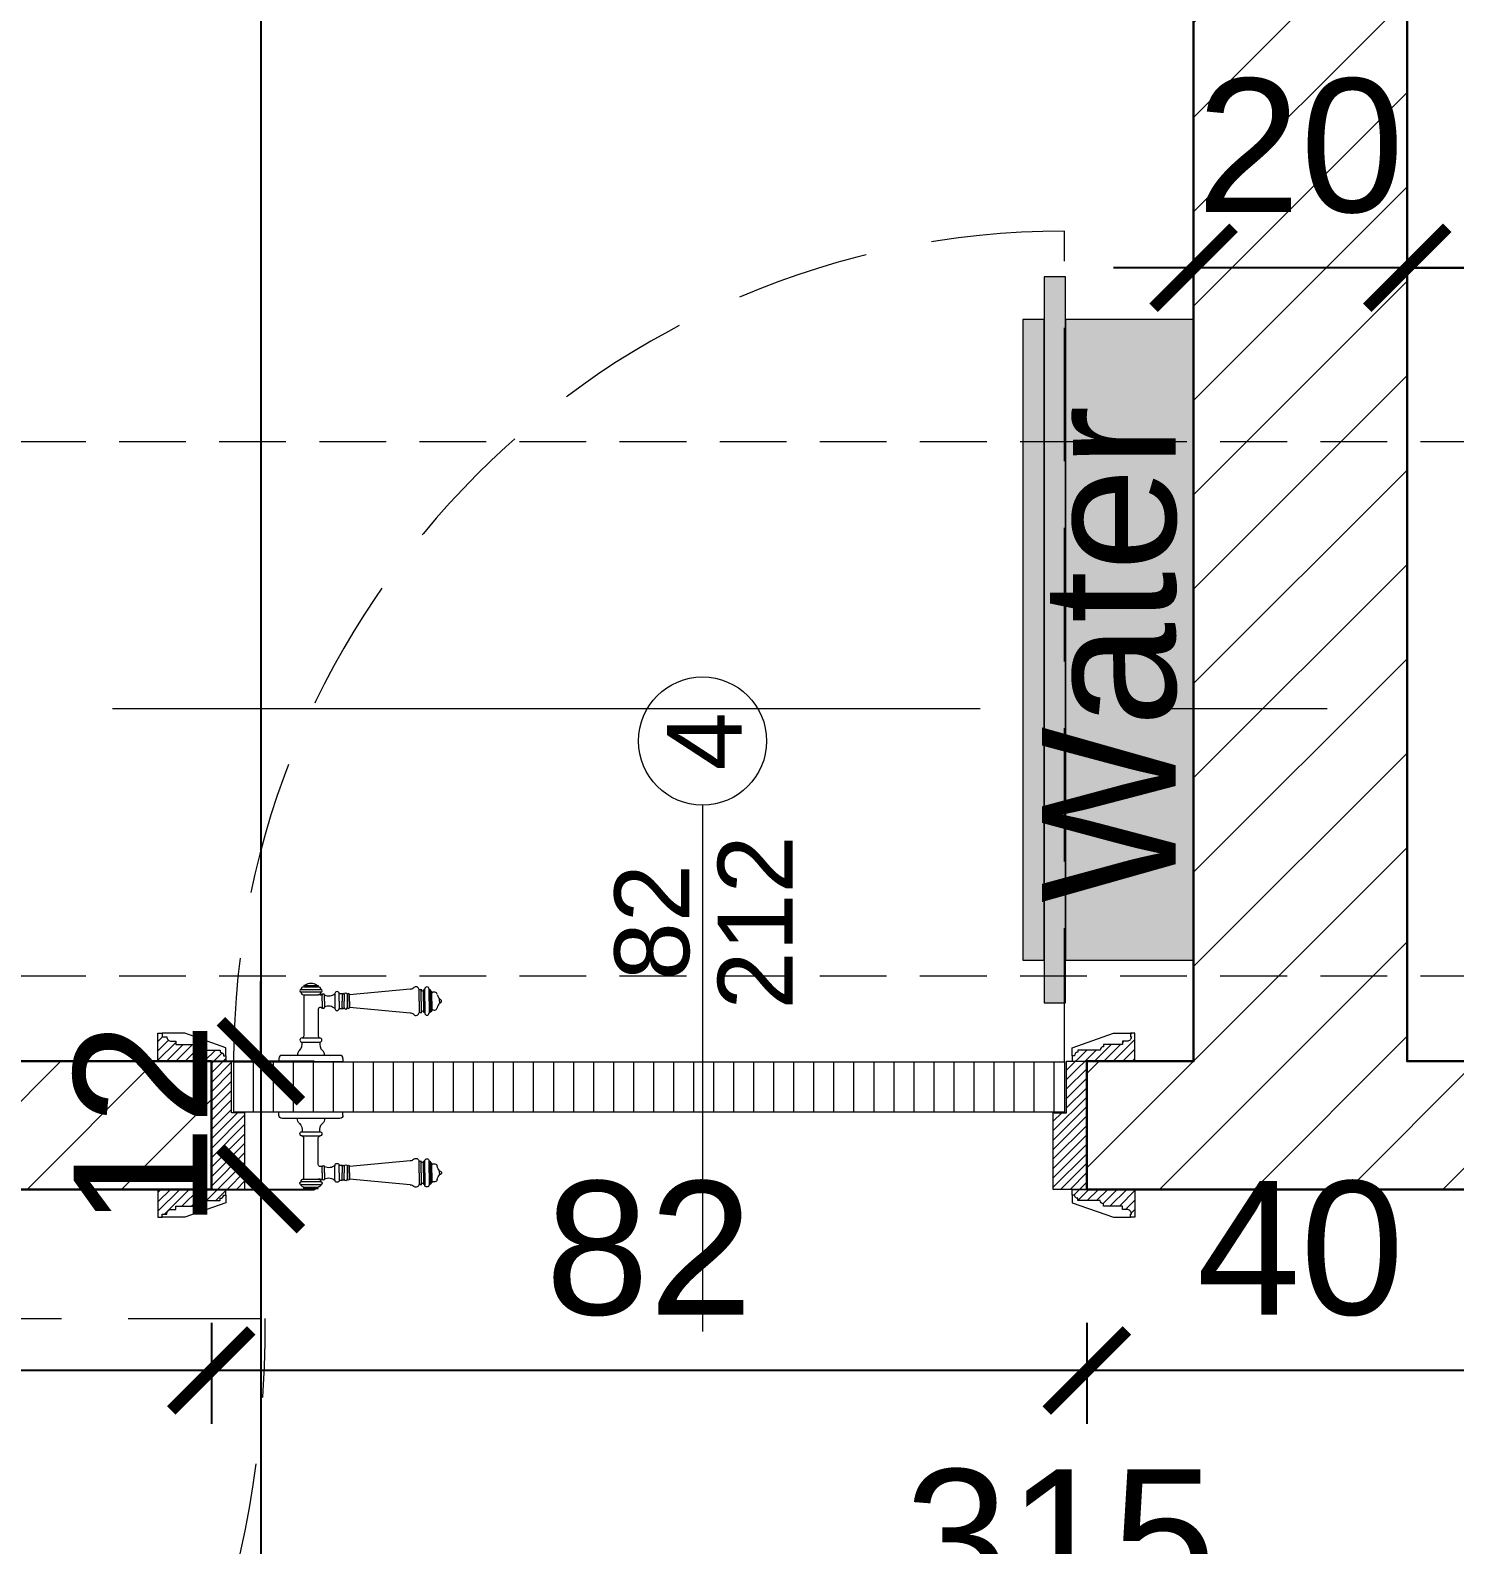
# Model space of a CAD drawing. Header units: feet. Extents: x 92587 to 97987, y -55119 to -48334.
# Drawn here: x 94955.2 to 95088.6, y -51350.6 to -51208.8 of the extents above; entities that cross this region are included whole.
import ezdxf

# ---------------------------------------------------------------- set-up
doc = ezdxf.new("R2010")
doc.units = ezdxf.units.FT
doc.header["$LTSCALE"] = 50
doc.header["$MEASUREMENT"] = 0
doc.linetypes.add('AXES', pattern=[2, 1.25, -0.25, 0.25, -0.25])
doc.linetypes.add('CACHE', pattern=[0.375, 0.25, -0.125])
doc.layers.get('0').update_dxf_attribs({"color": 8})
for name, color, linetype in [('AXES', 10, 'AXES'), ('COTE 50ème', 1, 'Continuous'), ('TEXTE', 7, 'Continuous')]:
    doc.layers.add(name, color=color, linetype=linetype)
for name, color, linetype, lineweight in [('BETON CACHE', 4, 'CACHE', 5), ('door', 44, 'Continuous', 5), ('KASETAT_Pen_No__22', 8, 'Continuous', 50), ('MACONNERIE COUPE', 7, 'Continuous', 30), ('MACONNERIE HACHURE', 253, 'Continuous', 13)]:
    doc.layers.add(name, color=color, linetype=linetype, lineweight=lineweight)
doc.layers.add('KASETAT_Pen_No__176', color=7, linetype='Continuous', lineweight=15, true_color=0x93a0c6)
doc.styles.add('GENERATED_STYLE_1', font='arial.ttf')
doc.styles.add('RS_TEXT_1.50', font='arial.ttf', dxfattribs={"height": 12.5})
doc.styles.add('RS_TXT_50', font='arial.ttf', dxfattribs={"height": 12.5})
doc.dimstyles.new('RS_50CM_LINEAIRE', dxfattribs={"dimscale": 5, "dimtxt": 12.5, "dimasz": 1.5, "dimexe": 1, "dimexo": 2.5, "dimgap": 1, "dimtad": 1, "dimdec": 1, "dimrnd": 0.5, "dimdsep": 46, "dimtxsty": 'RS_TXT_50', "dimblk1": 'ARCHTICK', "dimblk2": 'ARCHTICK', "dimsah": 1, "dimcen": 2.5, "dimdle": 1, "dimclrt": 4, "dimadec": 0, "dimazin": 2, "dimtfac": 1, "dimtdec": 1, "dimtix": 1, "dimtmove": 2, "dimatfit": 3, "dimfxl": 1, "dimtolj": 1, "dimtzin": 0, "dimarcsym": 0})

# ---------------------------------------------------------------- blocks, each defined once
blk = doc.blocks.new('A$C1cd8c289')
at = {"layer": 'AXES', "lineweight": 5, "ltscale": 1.3}
blk.add_line((3195, -410), (-1985, -410), dxfattribs=at)
blk = doc.blocks.new('door900')
at = {"color": 0}
for p, q in [((-6.8, 71.5), (-6.8, 70.2)), ((-5.5, 71.5), (-6.8, 71.5)), ((-5.5, 71.5), (5.5, 71.5)), ((5.5, 71.5), (6.8, 71.5)), ((6.8, 71.5), (6.8, 70.2)), ((-9.3, 67.7), (9.3, 67.7)), ((9.3, 65.2), (-9.3, 65.2)), ((-6.8, 70.2), (6.8, 70.2)), ((-6.8, 62.7), (-6.8, 24)), ((-6.8, 62.7), (6.8, 62.7)), ((8.7, 62.7), (6.8, 62.7)), ((10.5, 56.8), (10.5, 62.5)), ((10.5, 56.8), (10.5, 51.1)), ((12.7, 56.8), (12.7, 62.5)), ((12.7, 56.8), (12.7, 51.1)), ((22.5, 63.8), (22.5, 49.8)), ((26.5, 56.8), (26.5, 63.8)), ((26.5, 63.8), (29.1, 63.8)), ((26.5, 63.8), (29.1, 63.8)), ((26.5, 56.8), (26.5, 49.8)), ((29.1, 63.8), (29.1, 62.8)), ((29.1, 62.8), (29.1, 56.8)), ((29.1, 50.8), (29.1, 56.8)), ((31.1, 62.8), (31.1, 56.8)), ((31.1, 50.8), (31.1, 56.8)), ((34.1, 56.8), (34.1, 62.8)), ((34.1, 62.8), (34.1, 56.8)), ((34.1, 50.8), (34.1, 56.8)), ((34.1, 56.8), (34.1, 50.8)), ((92.8, 68.1), (36.2, 62.8)), ((36.2, 56.8), (36.2, 62.8)), ((36.2, 56.8), (36.2, 50.8)), ((101.2, 67.3), (103.2, 68)), ((101.2, 56.8), (101.2, 67.3)), ((101.2, 56.8), (101.2, 46.3)), ((103.2, 68), (103.2, 67.7)), ((103.2, 56.8), (103.2, 68)), ((103.2, 56.8), (103.2, 46.3)), ((106.5, 68), (105.5, 67.3)), ((105.5, 56.8), (105.5, 67.3)), ((105.5, 56.8), (105.5, 46.3)), ((106.5, 56.8), (106.5, 68)), ((106.5, 56.8), (106.5, 45.7)), ((110.7, 68), (111.8, 67.3)), ((110.7, 56.8), (110.7, 68)), ((110.7, 56.8), (110.7, 45.7)), ((111.8, 56.8), (111.8, 67.3)), ((111.8, 66.2), (113.3, 66.2)), ((111.8, 56.8), (111.8, 46.3)), ((113.3, 56.8), (113.3, 66.2)), ((113.3, 56.8), (113.3, 47.5)), ((120.5, 56.8), (120.5, 58.6)), ((120.5, 56.8), (120.5, 55)), ((6.8, 49.1), (6.8, 24)), ((8.7, 50.9), (8.7, 50.9)), ((26.5, 49.8), (29.1, 49.8)), ((26.5, 49.8), (29.1, 49.8)), ((29.1, 50.8), (29.1, 49.8)), ((29.1, 49.8), (29.1, 49.8)), ((92.8, 45.5), (36.2, 50.8)), ((101.2, 46.3), (103.2, 45.7)), ((103.2, 45.9), (103.2, 45.7)), ((106.5, 45.7), (105.5, 46.3)), ((110.7, 45.7), (111.8, 46.3)), ((111.8, 47.5), (113.3, 47.5)), ((-8.3, 22.3), (8.3, 22.3)), ((-8.3, 18.3), (8.3, 18.3)), ((-30, 3), (-30, 0)), ((30, 0), (-30, 0)), ((27, 6), (-27, 6)), ((30, 3), (30, 0))]:
    blk.add_line(p, q, dxfattribs=at)
for centre, radius, start, end in [((0, 64), 9.29, 53.4104, 126.5896), ((-9.3, 66.5), 1.25, 90, 270), ((-6.8, 67.7), 2.51, 90.115, 179.885), ((-6.8, 65.2), 2.51, 180.115, 269.885), ((6.8, 67.7), 2.51, 0.115, 89.885), ((6.8, 65.2), 2.51, 270.115, 359.885), ((8.6, 64.9), 2.15, 272.7029, 297.6142), ((9.3, 66.5), 1.25, 270, 90), ((10, 62.5), 0.561, 3.7097, 127.9634), ((11.6, 62.5), 1.1, 0.0106, 179.9894), ((16.7, 70.5), 8.83, 243.5466, 311.3694), ((24.5, 63.7), 2.01, 4.1469, 175.8531), ((30.1, 62.8), 1.03, 0, 180.0014), ((32.6, 62.8), 1.48, 0, 180), ((35.2, 62.8), 1.03, 0, 180), ((32.6, 62.8), 1.48, 1.563306237032948e-10, 2.08440831604393e-10), ((93.1, 72.5), 4.4, 266.3976, 315.6468), ((98.3, 67.4), 2.89, 358.3861, 135.6468), ((104.3, 67.6), 1.15, 170.914, 348.1019), ((108.6, 68), 2.1, 0, 180), ((115.5, 62.5), 2.84, 13.4568, 140.4953), ((127.9, 65.2), 9.88, 191.9991, 221.6757), ((120.5, 56.8), 1.79, 0, 90), ((120.5, 56.8), 1.79, 270, 0), ((8.7, 49), 1.91, 88.7426, 178.1515), ((8.6, 48.8), 2.15, 62.3858, 87.2971), ((10, 51.1), 0.561, 232.0366, 356.2903), ((11.6, 51.1), 1.1, 180.0106, 359.9894), ((16.7, 43.2), 8.83, 48.6306, 116.4534), ((24.5, 50), 2.01, 184.1469, 355.8531), ((30.1, 50.8), 1.03, 179.9972, 0), ((32.6, 50.8), 1.48, 180, 0), ((35.2, 50.8), 1.03, 180, 0), ((93.1, 41.1), 4.4, 44.3532, 93.6024), ((98.3, 46.2), 2.89, 224.3532, 1.6139), ((104.3, 46.1), 1.15, 11.8981, 189.086), ((108.6, 45.7), 2.1, 180, 0), ((115.5, 51.2), 2.84, 219.5047, 346.5432), ((127.9, 48.5), 9.88, 138.3243, 168.0009), ((-16.6, 16.6), 8.41, 314.3689, 12.0705), ((-8.3, 20.3), 2, 90, 270), ((-8.5, 24), 1.71, 275.059, 359.7825), ((8.5, 24), 1.71, 180.2175, 264.941), ((16.6, 16.6), 8.41, 167.9295, 225.6311), ((8.3, 20.3), 2, 270, 90), ((-27, 3), 3, 90, 180), ((-6.8, 6), 6, 130.5908, 180), ((6.8, 6), 6, 0, 49.4092), ((27, 3), 3, 0, 90)]:
    blk.add_arc(centre, radius, start, end, dxfattribs=at)
blk = doc.blocks.new('_ArchTick')
at = {"color": 0, "linetype": 'ByBlock', "const_width": 0.15}
blk.add_lwpolyline([(-0.5, -0.5), (0.5, 0.5)], dxfattribs=at)
blk = doc.blocks.new('*D676')
at = {"layer": 'COTE 50ème', "color": 0, "lineweight": -2, "ltscale": 0.5, "transparency": 16777216}
for p, q in [((95054.11, -51329.86), (95054.11, -51339.32)), ((95094.11, -51329.86), (95094.11, -51339.32)), ((95099.11, -51334.32), (95049.11, -51334.32))]:
    blk.add_line(p, q, dxfattribs=at)
at = {"layer": 'Defpoints', "color": 0, "ltscale": 0.5, "transparency": 16777216}
for p in [(95054.11, -51317.36), (95094.11, -51317.36), (95054.11, -51334.32)]:
    blk.add_point(p, dxfattribs=at)
at = {"layer": 'COTE 50ème', "color": 0, "lineweight": -2, "ltscale": 0.5, "transparency": 16777216, "xscale": 7.5, "yscale": 7.5, "zscale": 7.5, "rotation": 180}
blk.add_blockref('_ArchTick', (95054.11, -51334.32), dxfattribs=at)
at = {"layer": 'COTE 50ème', "color": 0, "lineweight": -2, "ltscale": 0.5, "transparency": 16777216, "xscale": 7.5, "yscale": 7.5, "zscale": 7.5}
blk.add_blockref('_ArchTick', (95094.11, -51334.32), dxfattribs=at)
at = {"layer": 'COTE 50ème', "color": 4, "lineweight": 5, "ltscale": 0.5, "transparency": 16777216, "insert": (95074.11, -51322.93), "char_height": 12.5, "attachment_point": 5, "style": 'RS_TXT_50'}
blk.add_mtext('\\A1;40', dxfattribs=at)
blk = doc.blocks.new('*D677')
at = {"layer": 'COTE 50ème', "color": 0, "lineweight": -2, "ltscale": 0.5, "transparency": 16777216}
for p, q in [((94972.12, -51329.86), (94972.12, -51339.32)), ((95054.11, -51329.86), (95054.11, -51339.32)), ((95059.11, -51334.32), (94967.12, -51334.32))]:
    blk.add_line(p, q, dxfattribs=at)
at = {"layer": 'Defpoints', "color": 0, "ltscale": 0.5, "transparency": 16777216}
for p in [(94972.12, -51317.36), (95054.11, -51317.36), (94972.12, -51334.32)]:
    blk.add_point(p, dxfattribs=at)
at = {"layer": 'COTE 50ème', "color": 0, "lineweight": -2, "ltscale": 0.5, "transparency": 16777216, "xscale": 7.5, "yscale": 7.5, "zscale": 7.5, "rotation": 180}
blk.add_blockref('_ArchTick', (94972.12, -51334.32), dxfattribs=at)
at = {"layer": 'COTE 50ème', "color": 0, "lineweight": -2, "ltscale": 0.5, "transparency": 16777216, "xscale": 7.5, "yscale": 7.5, "zscale": 7.5}
blk.add_blockref('_ArchTick', (95054.11, -51334.32), dxfattribs=at)
at = {"layer": 'COTE 50ème', "color": 4, "lineweight": 5, "ltscale": 0.5, "transparency": 16777216, "insert": (95013.11, -51322.93), "char_height": 12.5, "attachment_point": 5, "style": 'RS_TXT_50'}
blk.add_mtext('\\A1;82', dxfattribs=at)
blk = doc.blocks.new('*D678')
at = {"layer": 'COTE 50ème', "color": 0, "lineweight": -2, "ltscale": 0.5, "transparency": 16777216}
for p, q in [((94894.11, -51329.86), (94894.11, -51339.32)), ((94972.12, -51329.86), (94972.12, -51339.32)), ((94977.12, -51334.32), (94889.11, -51334.32))]:
    blk.add_line(p, q, dxfattribs=at)
at = {"layer": 'Defpoints', "color": 0, "ltscale": 0.5, "transparency": 16777216}
for p in [(94894.11, -51317.36), (94972.12, -51317.36), (94894.11, -51334.32)]:
    blk.add_point(p, dxfattribs=at)
at = {"layer": 'COTE 50ème', "color": 0, "lineweight": -2, "ltscale": 0.5, "transparency": 16777216, "xscale": 7.5, "yscale": 7.5, "zscale": 7.5, "rotation": 180}
blk.add_blockref('_ArchTick', (94894.11, -51334.32), dxfattribs=at)
at = {"layer": 'COTE 50ème', "color": 0, "lineweight": -2, "ltscale": 0.5, "transparency": 16777216, "xscale": 7.5, "yscale": 7.5, "zscale": 7.5}
blk.add_blockref('_ArchTick', (94972.12, -51334.32), dxfattribs=at)
at = {"layer": 'COTE 50ème', "color": 4, "lineweight": 5, "ltscale": 0.5, "transparency": 16777216, "insert": (94933.11, -51322.93), "char_height": 12.5, "attachment_point": 5, "style": 'RS_TXT_50'}
blk.add_mtext('\\A1;78', dxfattribs=at)
blk = doc.blocks.new('*D838')
at = {"layer": 'COTE 50ème', "color": 0, "lineweight": -2, "ltscale": 0.5, "transparency": 16777216}
for p, q in [((94894.11, -51329.86), (94894.11, -51366.3)), ((95209.11, -51329.86), (95209.11, -51366.3)), ((95214.11, -51361.3), (94889.11, -51361.3))]:
    blk.add_line(p, q, dxfattribs=at)
at = {"layer": 'Defpoints', "color": 0, "ltscale": 0.5, "transparency": 16777216}
for p in [(94894.11, -51317.36), (95209.11, -51317.36), (94894.11, -51361.3)]:
    blk.add_point(p, dxfattribs=at)
at = {"layer": 'COTE 50ème', "color": 0, "lineweight": -2, "ltscale": 0.5, "transparency": 16777216, "xscale": 7.5, "yscale": 7.5, "zscale": 7.5, "rotation": 180}
blk.add_blockref('_ArchTick', (94894.11, -51361.3), dxfattribs=at)
at = {"layer": 'COTE 50ème', "color": 0, "lineweight": -2, "ltscale": 0.5, "transparency": 16777216, "xscale": 7.5, "yscale": 7.5, "zscale": 7.5}
blk.add_blockref('_ArchTick', (95209.11, -51361.3), dxfattribs=at)
at = {"layer": 'COTE 50ème', "color": 4, "lineweight": 5, "ltscale": 0.5, "transparency": 16777216, "insert": (95051.61, -51349.92), "char_height": 12.5, "attachment_point": 5, "style": 'RS_TXT_50'}
blk.add_mtext('\\A1;315', dxfattribs=at)
blk = doc.blocks.new('*D512')
at = {"layer": 'COTE 50ème', "color": 0, "lineweight": -2, "ltscale": 0.5, "transparency": 16777216}
for p, q in [((94976.76, -50982.35), (94976.76, -51310.36)), ((95011.61, -50987.35), (94971.76, -50987.35)), ((94970.46, -51305.36), (94981.76, -51305.36))]:
    blk.add_line(p, q, dxfattribs=at)
at = {"layer": 'Defpoints', "color": 0, "ltscale": 0.5, "transparency": 16777216}
for p in [(95024.11, -50987.35), (94957.96, -51305.36), (94976.76, -51305.36)]:
    blk.add_point(p, dxfattribs=at)
at = {"layer": 'COTE 50ème', "color": 0, "lineweight": -2, "ltscale": 0.5, "transparency": 16777216, "xscale": 7.5, "yscale": 7.5, "zscale": 7.5}
for p, rotation in [((94976.76, -50987.35), 90), ((94976.76, -51305.36), 270)]:
    blk.add_blockref('_ArchTick', p, dxfattribs=dict(at, rotation=rotation))
at = {"layer": 'COTE 50ème', "color": 4, "lineweight": 5, "ltscale": 0.5, "transparency": 16777216, "insert": (94965.38, -51146.35), "char_height": 12.5, "attachment_point": 5, "rotation": 90, "style": 'RS_TXT_50'}
blk.add_mtext('\\A1;318', dxfattribs=at)
blk = doc.blocks.new('*D513')
at = {"layer": 'COTE 50ème', "color": 0, "lineweight": -2, "ltscale": 0.5, "transparency": 16777216}
for p, q in [((94976.76, -51305.36), (94976.76, -51297.86)), ((94970.46, -51305.36), (94981.76, -51305.36)), ((94976.76, -51305.36), (94976.76, -51317.36)), ((94970.46, -51317.36), (94981.76, -51317.36)), ((94976.76, -51317.36), (94976.76, -51324.86))]:
    blk.add_line(p, q, dxfattribs=at)
at = {"layer": 'Defpoints', "color": 0, "ltscale": 0.5, "transparency": 16777216}
for p in [(94957.96, -51305.36), (94957.96, -51317.36), (94976.76, -51317.36)]:
    blk.add_point(p, dxfattribs=at)
at = {"layer": 'COTE 50ème', "color": 0, "lineweight": -2, "ltscale": 0.5, "transparency": 16777216, "xscale": 7.5, "yscale": 7.5, "zscale": 7.5}
for p, rotation in [((94976.76, -51305.36), 270), ((94976.76, -51317.36), 90)]:
    blk.add_blockref('_ArchTick', p, dxfattribs=dict(at, rotation=rotation))
at = {"layer": 'COTE 50ème', "color": 4, "lineweight": 5, "ltscale": 0.5, "transparency": 16777216, "insert": (94965.49, -51311.36), "char_height": 12.5, "attachment_point": 5, "rotation": 90, "style": 'RS_TXT_50'}
blk.add_mtext('\\A1;12', dxfattribs=at)
blk = doc.blocks.new('*D514')
at = {"layer": 'COTE 50ème', "color": 0, "lineweight": -2, "ltscale": 0.5, "transparency": 16777216}
for p, q in [((94976.76, -51312.36), (94976.76, -51432.36)), ((94970.46, -51317.36), (94981.76, -51317.36)), ((95036.61, -51427.36), (94971.76, -51427.36))]:
    blk.add_line(p, q, dxfattribs=at)
at = {"layer": 'Defpoints', "color": 0, "ltscale": 0.5, "transparency": 16777216}
for p in [(94957.96, -51317.36), (94976.76, -51427.36), (95049.11, -51427.36)]:
    blk.add_point(p, dxfattribs=at)
at = {"layer": 'COTE 50ème', "color": 0, "lineweight": -2, "ltscale": 0.5, "transparency": 16777216, "xscale": 7.5, "yscale": 7.5, "zscale": 7.5}
for p, rotation in [((94976.76, -51317.36), 90), ((94976.76, -51427.36), 270)]:
    blk.add_blockref('_ArchTick', p, dxfattribs=dict(at, rotation=rotation))
at = {"layer": 'COTE 50ème', "color": 4, "lineweight": 5, "ltscale": 0.5, "transparency": 16777216, "insert": (94965.38, -51372.36), "char_height": 12.5, "attachment_point": 5, "rotation": 90, "style": 'RS_TXT_50'}
blk.add_mtext('\\A1;110', dxfattribs=at)
blk = doc.blocks.new('*D562')
at = {"layer": 'COTE 50ème', "color": 0, "lineweight": -2, "ltscale": 0.5, "transparency": 16777216}
for p, q in [((95084.11, -51255.42), (95084.11, -51226.04)), ((95209.11, -51272.86), (95209.11, -51226.04)), ((95214.11, -51231.04), (95079.11, -51231.04))]:
    blk.add_line(p, q, dxfattribs=at)
at = {"layer": 'Defpoints', "color": 0, "ltscale": 0.5, "transparency": 16777216}
for p in [(95084.11, -51231.04), (95084.11, -51267.92), (95209.11, -51285.36)]:
    blk.add_point(p, dxfattribs=at)
at = {"layer": 'COTE 50ème', "color": 0, "lineweight": -2, "ltscale": 0.5, "transparency": 16777216, "xscale": 7.5, "yscale": 7.5, "zscale": 7.5, "rotation": 180}
blk.add_blockref('_ArchTick', (95084.11, -51231.04), dxfattribs=at)
at = {"layer": 'COTE 50ème', "color": 0, "lineweight": -2, "ltscale": 0.5, "transparency": 16777216, "xscale": 7.5, "yscale": 7.5, "zscale": 7.5}
blk.add_blockref('_ArchTick', (95209.11, -51231.04), dxfattribs=at)
at = {"layer": 'COTE 50ème', "color": 4, "lineweight": 5, "ltscale": 0.5, "transparency": 16777216, "insert": (95146.61, -51219.66), "char_height": 12.5, "attachment_point": 5, "style": 'RS_TXT_50'}
blk.add_mtext('\\A1;125', dxfattribs=at)
blk = doc.blocks.new('*D563')
at = {"layer": 'COTE 50ème', "color": 0, "lineweight": -2, "ltscale": 0.5, "transparency": 16777216}
for p, q in [((95064.11, -51255.42), (95064.11, -51226.04)), ((95084.11, -51255.42), (95084.11, -51226.04)), ((95064.11, -51231.04), (95056.61, -51231.04)), ((95084.11, -51231.04), (95064.11, -51231.04)), ((95084.11, -51231.04), (95091.61, -51231.04))]:
    blk.add_line(p, q, dxfattribs=at)
at = {"layer": 'Defpoints', "color": 0, "ltscale": 0.5, "transparency": 16777216}
for p in [(95064.11, -51231.04), (95064.11, -51267.92), (95084.11, -51267.92)]:
    blk.add_point(p, dxfattribs=at)
at = {"layer": 'COTE 50ème', "color": 0, "lineweight": -2, "ltscale": 0.5, "transparency": 16777216, "xscale": 7.5, "yscale": 7.5, "zscale": 7.5}
blk.add_blockref('_ArchTick', (95064.11, -51231.04), dxfattribs=at)
at = {"layer": 'COTE 50ème', "color": 0, "lineweight": -2, "ltscale": 0.5, "transparency": 16777216, "xscale": 7.5, "yscale": 7.5, "zscale": 7.5, "rotation": 180}
blk.add_blockref('_ArchTick', (95084.11, -51231.04), dxfattribs=at)
at = {"layer": 'COTE 50ème', "color": 4, "lineweight": 5, "ltscale": 0.5, "transparency": 16777216, "insert": (95074.11, -51219.66), "char_height": 12.5, "attachment_point": 5, "style": 'RS_TXT_50'}
blk.add_mtext('\\A1;20', dxfattribs=at)

msp = doc.modelspace()

# ---------------------------------------------------------------- hatches: boundary and pattern name
at = {"layer": 'door'}
h = msp.add_hatch(dxfattribs=at)
h.set_pattern_fill('ANSI31', color=256, scale=5, angle=1080)
h.set_pattern_definition([(45, (-53675.161, 2097.60795), (-0.4419417382, 0.4419417382), [])])
h.paths.add_polyline_path([(94972.12, -51317.36), (94975.26, -51317.36), (94975.26, -51310.18), (94974.01, -51310.18), (94974.01, -51305.36), (94972.12, -51305.36)])
edge = h.paths.add_edge_path()
edge.add_line((94968.37, -51319.25), (94968.79, -51319.25))
edge.add_line((94968.79, -51319.25), (94968.79, -51318.93))
edge.add_line((94968.79, -51318.93), (94970.55, -51318.93))
edge.add_line((94970.55, -51318.93), (94970.55, -51318.72))
edge.add_arc((94970.55, -51318.41), 0.314, 270, 360)
edge.add_line((94970.86, -51318.41), (94972.96, -51318.41))
edge.add_line((94972.96, -51318.41), (94972.96, -51318.2))
edge.add_arc((94972.96, -51317.89), 0.314, 270, 360)
edge.add_line((94973.27, -51317.89), (94973.48, -51317.89))
edge.add_line((94973.48, -51317.89), (94973.48, -51317.36))
edge.add_line((94973.48, -51317.36), (94967.12, -51317.36))
edge.add_line((94967.12, -51317.36), (94967.12, -51319.98))
edge.add_line((94967.12, -51319.98), (94967.53, -51319.98))
edge.add_line((94967.53, -51319.98), (94967.53, -51319.67))
edge.add_line((94967.53, -51319.67), (94967.95, -51319.67))
edge.add_arc((94968.37, -51319.67), 0.419, 90, 180, ccw=False)
edge = h.paths.add_edge_path()
edge.add_line((94968.37, -51303.48), (94968.79, -51303.48))
edge.add_line((94968.79, -51303.48), (94968.79, -51303.79))
edge.add_line((94968.79, -51303.79), (94970.55, -51303.79))
edge.add_line((94970.55, -51303.79), (94970.55, -51304))
edge.add_arc((94970.55, -51304.31), 0.314, 0, 90, ccw=False)
edge.add_line((94970.86, -51304.31), (94972.96, -51304.31))
edge.add_line((94972.96, -51304.31), (94972.96, -51304.52))
edge.add_arc((94972.96, -51304.84), 0.314, 0, 90, ccw=False)
edge.add_line((94973.27, -51304.84), (94973.48, -51304.84))
edge.add_line((94973.48, -51304.84), (94973.48, -51305.36))
edge.add_line((94973.48, -51305.36), (94967.12, -51305.36))
edge.add_line((94967.12, -51305.36), (94967.12, -51302.74))
edge.add_line((94967.12, -51302.74), (94967.53, -51302.74))
edge.add_line((94967.53, -51302.74), (94967.53, -51303.06))
edge.add_line((94967.53, -51303.06), (94967.95, -51303.06))
edge.add_arc((94968.37, -51303.06), 0.419, 180, 270)
h = msp.add_hatch(dxfattribs=at)
h.set_pattern_fill('ANSI31', color=256, scale=5, angle=1080)
h.set_pattern_definition([(45, (-53665.1491, 2097.60795), (-0.4419417382, 0.4419417382), [])])
edge = h.paths.add_edge_path()
edge.add_line((95057.86, -51319.25), (95057.44, -51319.25))
edge.add_line((95057.44, -51319.25), (95057.44, -51318.93))
edge.add_line((95057.44, -51318.93), (95055.68, -51318.93))
edge.add_line((95055.68, -51318.93), (95055.68, -51318.72))
edge.add_arc((95055.68, -51318.41), 0.314, 180, 270, ccw=False)
edge.add_line((95055.37, -51318.41), (95053.27, -51318.41))
edge.add_line((95053.27, -51318.41), (95053.27, -51318.2))
edge.add_arc((95053.27, -51317.89), 0.314, 180, 270, ccw=False)
edge.add_line((95052.96, -51317.89), (95052.75, -51317.89))
edge.add_line((95052.75, -51317.89), (95052.75, -51317.36))
edge.add_line((95052.75, -51317.36), (95058.61, -51317.36))
edge.add_line((95058.61, -51317.36), (95058.61, -51319.98))
edge.add_line((95058.61, -51319.98), (95058.2, -51319.98))
edge.add_line((95058.2, -51319.98), (95058.2, -51319.67))
edge.add_line((95058.2, -51319.67), (95058.28, -51319.67))
edge.add_arc((95057.86, -51319.67), 0.419, 360, 450)
h.paths.add_polyline_path([(95054.11, -51317.36), (95050.97, -51317.36), (95050.97, -51310.18), (95052.22, -51310.18), (95052.22, -51305.36), (95054.11, -51305.36)])
edge = h.paths.add_edge_path()
edge.add_line((95057.86, -51303.48), (95057.44, -51303.48))
edge.add_line((95057.44, -51303.48), (95057.44, -51303.79))
edge.add_line((95057.44, -51303.79), (95055.68, -51303.79))
edge.add_line((95055.68, -51303.79), (95055.68, -51304))
edge.add_arc((95055.68, -51304.31), 0.314, 90, 180)
edge.add_line((95055.37, -51304.31), (95053.27, -51304.31))
edge.add_line((95053.27, -51304.31), (95053.27, -51304.52))
edge.add_arc((95053.27, -51304.84), 0.314, 90, 180)
edge.add_line((95052.96, -51304.84), (95052.75, -51304.84))
edge.add_line((95052.75, -51304.84), (95052.75, -51305.36))
edge.add_line((95052.75, -51305.36), (95058.61, -51305.36))
edge.add_line((95058.61, -51305.36), (95058.61, -51302.74))
edge.add_line((95058.61, -51302.74), (95058.2, -51302.74))
edge.add_line((95058.2, -51302.74), (95058.2, -51303.06))
edge.add_line((95058.2, -51303.06), (95058.28, -51303.06))
edge.add_arc((95057.86, -51303.06), 0.419, -90, 0, ccw=False)
h = msp.add_hatch(dxfattribs=at)
h.set_pattern_fill('ANSI31', color=256, scale=15, angle=585)
h.set_pattern_definition([(270, (139833.5541, 46145.0404), (1.875, -2e-15), [])])
h.paths.add_polyline_path([(95052.01, -51310.13), (94974.22, -51310.13), (94974.22, -51305.41), (95052.01, -51305.41)])
at = {"layer": 'KASETAT_Pen_No__176', "linetype": 'Continuous', "lineweight": 0, "true_color": 0x139b48}
msp.add_hatch(color=114, dxfattribs=at).paths.add_polyline_path([(95048.11, -51235.9), (95048.11, -51295.9), (95050.11, -51295.9), (95050.11, -51299.9), (95052.11, -51299.9), (95052.11, -51295.9), (95064.11, -51295.9), (95064.11, -51235.9), (95052.11, -51235.9), (95052.11, -51231.9), (95050.11, -51231.9), (95050.11, -51235.9)])
at = {"layer": 'MACONNERIE HACHURE'}
h = msp.add_hatch(dxfattribs=at)
h.set_pattern_fill('ANSI31', color=256, scale=50, style=0)
h.set_pattern_definition([(45, (0, 5835.283), (-4.41941738, 4.41941738), [])])
h.paths.add_polyline_path([(93729.11, -50527.36), (93729.11, -50358.36), (93801.11, -50358.36), (93801.11, -50337.36), (93779.11, -50337.36), (93779.11, -50332.36), (93959.11, -50332.36), (93959.11, -50344.36), (93909.11, -50344.36), (93909.11, -50517.36), (93887.11, -50517.36), (93887.11, -50505.36), (93897.11, -50505.36), (93897.11, -50344.36), (93806.11, -50344.36), (93806.11, -50363.36), (93749.11, -50363.36), (93749.11, -50505.36), (93805.11, -50505.36), (93805.11, -50517.36), (93741.11, -50517.36), (93741.11, -50527.36)])
h.paths.add_polyline_path([(94298.94, -51192.36), (94249.11, -51192.36), (94249.11, -51152.36), (94298.94, -51152.36)])
h.paths.add_polyline_path([(94459.11, -51192.36), (94419.11, -51192.36), (94419.11, -51152.36), (94459.11, -51152.36)])
h.paths.add_polyline_path([(94319.11, -51547.36), (94229.11, -51547.36), (94229.11, -51487.36), (94076.11, -51487.36), (94076.11, -51547.36), (94064.11, -51547.36), (94064.11, -51427.36), (94084.11, -51427.36), (94084.11, -51462.36), (94249.11, -51462.36), (94249.11, -51511.36), (94319.11, -51511.36), (94319.11, -51462.36), (94354.11, -51462.36), (94354.11, -51482.36), (94344.11, -51482.36), (94344.11, -51532.36), (94319.11, -51532.36), (94319.11, -51516.36), (94249.11, -51516.36), (94249.11, -51542.36), (94319.11, -51542.36)])
h.paths.add_polyline_path([(93749.11, -49932.36), (93849.11, -49932.36), (93849.11, -49907.36), (93749.11, -49907.36)])
h.paths.add_polyline_path([(93514.11, -51940.47), (93489.11, -51940.47), (93489.11, -51987.36), (93514.11, -51987.36)])
h.paths.add_polyline_path([(93514.11, -50042.36), (93489.11, -50042.36), (93489.11, -50022.36), (93514.11, -50022.36)])
h.paths.add_polyline_path([(94196.61, -51192.36), (94214.11, -51192.36), (94214.11, -51172.36), (94196.61, -51172.36)])
h.paths.add_polyline_path([(93874.11, -51305.36), (93864.11, -51305.36), (93864.11, -51317.36), (93904.11, -51317.36), (93904.11, -51305.36), (93894.11, -51305.36), (93894.11, -50987.36), (94064.11, -50987.36), (94064.11, -51305.36), (93986.1, -51305.36), (93986.1, -51317.36), (94064.11, -51317.36), (94064.11, -51327.36), (94084.11, -51327.36), (94084.11, -51192.36), (94096.61, -51192.36), (94096.61, -51172.36), (94084.11, -51172.36), (94084.11, -50957.36), (94063.11, -50957.36), (94063.11, -50627.36), (93965.1, -50627.36), (93965.1, -50639.36), (94043.11, -50639.36), (94043.11, -50957.36), (93873.11, -50957.36), (93873.11, -50639.36), (93883.11, -50639.36), (93883.11, -50627.36), (93843.11, -50627.36), (93843.11, -50639.36), (93853.11, -50639.36), (93853.11, -50957.36), (93514.11, -50957.36), (93514.11, -50912.36), (93489.11, -50912.36), (93489.11, -50962.36), (93379.11, -50962.36), (93379.11, -50982.36), (93489.11, -50982.36), (93489.11, -51032.36), (93514.11, -51032.36), (93514.11, -50987.36), (93874.11, -50987.36)])
h.paths.add_polyline_path([(93706.11, -50332.36), (93706.11, -50352.36), (93404.11, -50352.36), (93404.11, -50417.36), (93379.11, -50417.36), (93379.11, -50327.36), (93489.11, -50327.36), (93489.11, -50312.36), (93514.11, -50312.36), (93514.11, -50332.36)])
h.paths.add_polyline_path([(94149.11, -50235.36), (94174.11, -50235.36), (94174.11, -50513.36), (94226.11, -50513.36), (94226.11, -50535.36), (94214.11, -50535.36), (94214.11, -50525.36), (94089.11, -50525.36), (94089.11, -50513.36), (94149.11, -50513.36)])
h.paths.add_polyline_path([(94174.11, -50162.36), (94174.11, -50142.36), (94224.11, -50142.36), (94224.11, -50022.36), (94249.11, -50022.36), (94249.11, -50137.36), (94266.61, -50137.36), (94266.61, -50162.36)])
h.paths.add_polyline_path([(93514.11, -49972.36), (93514.11, -49932.36), (93569.11, -49932.36), (93569.11, -49907.36), (93489.11, -49907.36), (93489.11, -49972.36)])
h.paths.add_polyline_path([(94089.11, -49932.36), (94029.11, -49932.36), (94029.11, -49907.36), (94114.11, -49907.36), (94114.11, -49972.36), (94114.11, -49972.36), (94114.11, -50022.36), (94089.11, -50022.36)])
h.paths.add_polyline_path([(93514.11, -51612.36), (93514.11, -51670.47), (93489.11, -51670.47), (93489.11, -51617.36), (93379.11, -51617.36), (93379.11, -51527.36), (93404.11, -51527.36), (93404.11, -51592.36), (93737.11, -51592.36), (93737.11, -51419.36), (93749.11, -51419.36), (93749.11, -51427.36), (93805.11, -51427.36), (93805.11, -51439.36), (93749.11, -51439.36), (93749.11, -51587.36), (93897.11, -51587.36), (93897.11, -51439.36), (93887.11, -51439.36), (93887.11, -51427.36), (93909.11, -51427.36), (93909.11, -51600.36), (93958.97, -51600.36), (93958.97, -51612.36)])
h.paths.add_polyline_path([(93749.11, -51285.36), (93749.11, -51305.36), (93772.11, -51305.36), (93772.11, -51317.36), (93749.11, -51317.36), (93749.11, -51327.36), (93737.11, -51327.36), (93737.11, -51297.36), (93514.11, -51297.36), (93514.11, -51285.36)], flags=17)
h.paths.add_polyline_path([(93729.11, -50647.36), (93514.11, -50647.36), (93514.11, -50659.36), (93741.11, -50659.36), (93741.11, -50639.36), (93751.11, -50639.36), (93751.11, -50627.36), (93741.11, -50627.36), (93741.11, -50619.36), (93729.11, -50619.36)])
h.paths.add_polyline_path([(94314.11, -50647.36), (94314.11, -50635.36), (94226.11, -50635.36), (94226.11, -50627.36), (94214.11, -50627.36), (94214.11, -50647.36)])
h.paths.add_polyline_path([(93404.11, -51297.36), (93379.11, -51297.36), (93379.11, -51347.36), (93404.11, -51347.36)])
h.paths.add_polyline_path([(93404.11, -50647.36), (93379.11, -50647.36), (93379.11, -50597.36), (93404.11, -50597.36)])
h.paths.add_polyline_path([(93514.11, -51247.36), (93489.11, -51247.36), (93489.11, -51192.47), (93514.11, -51192.47)], flags=17)
h.paths.add_polyline_path([(93514.11, -50697.36), (93489.11, -50697.36), (93489.11, -50752.25), (93514.11, -50752.25)], flags=17)
h.paths.add_polyline_path([(94659.28, -51192.36), (94709.11, -51192.36), (94709.11, -51152.36), (94659.28, -51152.36)])
h.paths.add_polyline_path([(94499.11, -51192.36), (94539.11, -51192.36), (94539.11, -51152.36), (94499.11, -51152.36)])
h.paths.add_polyline_path([(94344.11, -52012.36), (94364.11, -52012.36), (94364.11, -52037.36), (94344.11, -52037.36)])
h.paths.add_polyline_path([(94029.11, -52012.36), (94029.11, -52037.36), (94209.11, -52037.36), (94209.11, -52012.36)])
h.paths.add_polyline_path([(94639.11, -51547.36), (94729.11, -51547.36), (94729.11, -51487.36), (94882.11, -51487.36), (94882.11, -51547.36), (94894.11, -51547.36), (94894.11, -51427.36), (94874.11, -51427.36), (94874.11, -51462.36), (94709.11, -51462.36), (94709.11, -51511.36), (94639.11, -51511.36), (94639.11, -51462.36), (94454.11, -51462.36), (94454.11, -51482.36), (94614.11, -51482.36), (94614.11, -51532.36), (94639.11, -51532.36), (94639.11, -51516.36), (94709.11, -51516.36), (94709.11, -51542.36), (94639.11, -51542.36)])
h.paths.add_polyline_path([(95209.11, -49932.36), (95109.11, -49932.36), (95109.11, -49907.36), (95209.11, -49907.36)])
h.paths.add_polyline_path([(95444.11, -51940.47), (95469.11, -51940.47), (95469.11, -51987.36), (95444.11, -51987.36)])
h.paths.add_polyline_path([(95444.11, -50042.36), (95469.11, -50042.36), (95469.11, -50022.36), (95444.11, -50022.36)])
h.paths.add_polyline_path([(94761.61, -51192.36), (94744.11, -51192.36), (94744.11, -51172.36), (94761.61, -51172.36)])
h.paths.add_polyline_path([(94464.11, -50162.36), (94446.61, -50162.36), (94446.61, -50137.36), (94464.11, -50137.36), (94464.11, -49972.36), (94494.11, -49972.36), (94494.11, -50137.36), (94511.72, -50137.36), (94511.72, -50162.36), (94494.11, -50162.36), (94494.11, -50635.36), (94562.11, -50635.36), (94562.11, -50647.36), (94494.11, -50647.36), (94494.11, -50822.36), (94464.11, -50822.36), (94464.11, -50647.36), (94396.11, -50647.36), (94396.11, -50635.36), (94464.11, -50635.36)])
h.paths.add_polyline_path([(95084.11, -51305.36), (95094.11, -51305.36), (95094.11, -51317.36), (95054.11, -51317.36), (95054.11, -51305.36), (95064.11, -51305.36), (95064.11, -50987.36), (94894.11, -50987.36), (94894.11, -51305.36), (94972.12, -51305.36), (94972.12, -51317.36), (94894.11, -51317.36), (94894.11, -51327.36), (94874.11, -51327.36), (94874.11, -51192.36), (94861.61, -51192.36), (94861.61, -51172.36), (94874.11, -51172.36), (94874.11, -50957.36), (94895.11, -50957.36), (94895.11, -50627.36), (94993.12, -50627.36), (94993.12, -50639.36), (94915.11, -50639.36), (94915.11, -50957.36), (95085.11, -50957.36), (95085.11, -50639.36), (95075.11, -50639.36), (95075.11, -50627.36), (95115.11, -50627.36), (95115.11, -50639.36), (95105.11, -50639.36), (95105.11, -50957.36), (95444.11, -50957.36), (95444.11, -50912.36), (95469.11, -50912.36), (95469.11, -50962.36), (95579.11, -50962.36), (95579.11, -50982.36), (95469.11, -50982.36), (95469.11, -51032.36), (95444.11, -51032.36), (95444.11, -50987.36), (95084.11, -50987.36)])
h.paths.add_polyline_path([(95229.11, -50358.36), (95157.11, -50358.36), (95157.11, -50337.36), (95179.11, -50337.36), (95179.11, -50332.36), (94999.11, -50332.36), (94999.11, -50344.36), (95049.11, -50344.36), (95049.11, -50517.36), (95071.11, -50517.36), (95071.11, -50505.36), (95061.11, -50505.36), (95061.11, -50344.36), (95152.11, -50344.36), (95152.11, -50363.36), (95209.11, -50363.36), (95209.11, -50505.36), (95153.11, -50505.36), (95153.11, -50517.36), (95217.11, -50517.36), (95217.11, -50527.36), (95229.11, -50527.36)])
h.paths.add_polyline_path([(95252.11, -50332.36), (95252.11, -50352.36), (95554.11, -50352.36), (95554.11, -50417.36), (95579.11, -50417.36), (95579.11, -50327.36), (95469.11, -50327.36), (95469.11, -50312.36), (95444.11, -50312.36), (95444.11, -50332.36)])
h.paths.add_polyline_path([(94809.11, -50235.36), (94784.11, -50235.36), (94784.11, -50513.36), (94732.11, -50513.36), (94732.11, -50535.36), (94744.11, -50535.36), (94744.11, -50525.36), (94869.11, -50525.36), (94869.11, -50513.36), (94809.11, -50513.36)])
h.paths.add_polyline_path([(94784.11, -50162.36), (94784.11, -50142.36), (94734.11, -50142.36), (94734.11, -50022.36), (94709.11, -50022.36), (94709.11, -50137.36), (94691.61, -50137.36), (94691.61, -50162.36)])
h.paths.add_polyline_path([(95444.11, -49972.36), (95444.11, -49932.36), (95389.11, -49932.36), (95389.11, -49907.36), (95469.11, -49907.36), (95469.11, -49972.36)])
h.paths.add_polyline_path([(94869.11, -49932.36), (94929.11, -49932.36), (94929.11, -49907.36), (94844.11, -49907.36), (94844.11, -49972.36), (94844.11, -49972.36), (94844.11, -50022.36), (94869.11, -50022.36)])
h.paths.add_polyline_path([(93514.11, -52012.36), (93569.11, -52012.36), (93569.11, -52037.36), (93514.11, -52037.36)])
h.paths.add_polyline_path([(93749.11, -52012.36), (93749.11, -52037.36), (93849.11, -52037.36), (93849.11, -52012.36)])
h.paths.add_polyline_path([(94464.11, -52012.36), (94614.11, -52012.36), (94614.11, -52037.36), (94464.11, -52037.36)])
h.paths.add_polyline_path([(94749.11, -52012.36), (95444.11, -52012.36), (95444.11, -52037.36), (94749.11, -52037.36)])
h.paths.add_polyline_path([(95444.11, -51612.36), (95444.11, -51670.47), (95469.11, -51670.47), (95469.11, -51617.36), (95579.11, -51617.36), (95579.11, -51527.36), (95554.11, -51527.36), (95554.11, -51592.36), (95221.11, -51592.36), (95221.11, -51419.36), (95209.11, -51419.36), (95209.11, -51427.36), (95153.11, -51427.36), (95153.11, -51439.36), (95209.11, -51439.36), (95209.11, -51587.36), (95061.11, -51587.36), (95061.11, -51439.36), (95071.11, -51439.36), (95071.11, -51427.36), (95049.11, -51427.36), (95049.11, -51600.36), (94999.24, -51600.36), (94999.24, -51612.36)])
h.paths.add_polyline_path([(95209.11, -51285.36), (95209.11, -51305.36), (95186.11, -51305.36), (95186.11, -51317.36), (95209.11, -51317.36), (95209.11, -51327.36), (95221.11, -51327.36), (95221.11, -51297.36), (95444.11, -51297.36), (95444.11, -51285.36)], flags=17)
h.paths.add_polyline_path([(95229.11, -50647.36), (95444.11, -50647.36), (95444.11, -50659.36), (95217.11, -50659.36), (95217.11, -50639.36), (95207.11, -50639.36), (95207.11, -50627.36), (95217.11, -50627.36), (95217.11, -50619.36), (95229.11, -50619.36)])
h.paths.add_polyline_path([(94644.11, -50647.36), (94644.11, -50635.36), (94732.11, -50635.36), (94732.11, -50627.36), (94744.11, -50627.36), (94744.11, -50647.36)])
h.paths.add_polyline_path([(95554.11, -51297.36), (95579.11, -51297.36), (95579.11, -51347.36), (95554.11, -51347.36)])
h.paths.add_polyline_path([(95554.11, -50647.36), (95579.11, -50647.36), (95579.11, -50597.36), (95554.11, -50597.36)])
h.paths.add_polyline_path([(95444.11, -51247.36), (95469.11, -51247.36), (95469.11, -51192.47), (95444.11, -51192.47)], flags=17)
h.paths.add_polyline_path([(95444.11, -50697.36), (95469.11, -50697.36), (95469.11, -50752.25), (95444.11, -50752.25)], flags=17)

# ---------------------------------------------------------------- linework, layer by layer
at = {"layer": 'BETON CACHE', "lineweight": 5, "ltscale": 0.5}
msp.add_lwpolyline([(95579.11, -51247.36), (93379.11, -51247.36), (93379.11, -51297.36), (95579.11, -51297.36)], close=True, dxfattribs=at)
at = {"layer": 'door', "linetype": 'CACHE'}
for p, q in [((95052.01, -51305.41), (95052.01, -51227.62)), ((94889.34, -51329.46), (94977.15, -51329.46))]:
    msp.add_line(p, q, dxfattribs=at)
at = {"layer": 'door'}
msp.add_line((95018.12, -51281.37), (95018.12, -51330.69), dxfattribs=at)
for points in [[(94968.37, -51303.48), (94968.79, -51303.48), (94968.79, -51303.79), (94970.55, -51303.79), (94970.55, -51304, -0.414214), (94970.86, -51304.31), (94972.96, -51304.31), (94972.96, -51304.52, -0.414214), (94973.27, -51304.84), (94973.48, -51304.84), (94973.48, -51305.36), (94967.12, -51305.36), (94967.12, -51302.74), (94967.53, -51302.74), (94967.53, -51303.06), (94967.95, -51303.06, 0.414214), (94968.37, -51303.48)], [(95057.86, -51303.48), (95057.44, -51303.48), (95057.44, -51303.79), (95055.68, -51303.79), (95055.68, -51304, 0.414214), (95055.37, -51304.31), (95053.27, -51304.31), (95053.27, -51304.52, 0.414214), (95052.96, -51304.84), (95052.75, -51304.84), (95052.75, -51305.36), (95058.61, -51305.36), (95058.61, -51302.74), (95058.2, -51302.74), (95058.2, -51303.06), (95058.28, -51303.06, -0.414214), (95057.86, -51303.48)], [(94968.37, -51319.25), (94968.79, -51319.25), (94968.79, -51318.93), (94970.55, -51318.93), (94970.55, -51318.72, 0.414214), (94970.86, -51318.41), (94972.96, -51318.41), (94972.96, -51318.2, 0.414214), (94973.27, -51317.89), (94973.48, -51317.89), (94973.48, -51317.36), (94967.12, -51317.36), (94967.12, -51319.98), (94967.53, -51319.98), (94967.53, -51319.67), (94967.95, -51319.67, -0.414214), (94968.37, -51319.25)], [(95057.86, -51319.25), (95057.44, -51319.25), (95057.44, -51318.93), (95055.68, -51318.93), (95055.68, -51318.72, -0.414214), (95055.37, -51318.41), (95053.27, -51318.41), (95053.27, -51318.2, -0.414214), (95052.96, -51317.89), (95052.75, -51317.89), (95052.75, -51317.36), (95058.61, -51317.36), (95058.61, -51319.98), (95058.2, -51319.98), (95058.2, -51319.67), (95058.28, -51319.67, 0.414214), (95057.86, -51319.25)]]:
    msp.add_lwpolyline(points, format="xyb", dxfattribs=at)
for points in [[(94973.48, -51304.84), (94973.48, -51304.11), (94969.63, -51302.74), (94967.53, -51302.74)], [(95052.75, -51304.84), (95052.75, -51304.11), (95056.6, -51302.74), (95058.2, -51302.74)], [(94972.12, -51317.36), (94975.26, -51317.36), (94975.26, -51310.18), (94974.01, -51310.18), (94974.01, -51305.36), (94972.12, -51305.36), (94972.12, -51317.36)], [(95052.01, -51310.13), (94974.22, -51310.13), (94974.22, -51305.41), (95052.01, -51305.41), (95052.01, -51310.13)], [(95054.11, -51317.36), (95050.97, -51317.36), (95050.97, -51310.18), (95052.22, -51310.18), (95052.22, -51305.36), (95054.11, -51305.36), (95054.11, -51317.36)], [(94973.48, -51317.89), (94973.48, -51318.62), (94969.63, -51319.98), (94967.53, -51319.98)], [(95052.75, -51317.89), (95052.75, -51318.62), (95056.6, -51319.98), (95058.2, -51319.98)]]:
    msp.add_lwpolyline(points, dxfattribs=at)
msp.add_circle((95018.12, -51275.37), 6, dxfattribs=at)
at = {"layer": 'door', "linetype": 'CACHE'}
for centre, radius, start, end in [((95052.01, -51305.41), 77.8, 90, 180), ((94881.48, -51330.42), 95.68, 277.5544, 0.5756)]:
    msp.add_arc(centre, radius, start, end, dxfattribs=at)
at = {"layer": 'KASETAT_Pen_No__22', "color": 32, "linetype": 'Continuous', "lineweight": 0, "true_color": 0xcd6928}
for p, q in [((95050.11, -51231.9), (95050.11, -51299.9)), ((95052.11, -51231.9), (95050.11, -51231.9)), ((95052.11, -51299.9), (95052.11, -51231.9)), ((95048.11, -51235.9), (95048.11, -51295.9)), ((95050.11, -51235.9), (95048.11, -51235.9)), ((95050.11, -51295.9), (95050.11, -51235.9)), ((95052.11, -51235.9), (95052.11, -51295.9)), ((95064.11, -51235.9), (95052.11, -51235.9)), ((95064.11, -51295.9), (95064.11, -51235.9)), ((95048.11, -51295.9), (95050.11, -51295.9)), ((95052.11, -51295.9), (95064.11, -51295.9)), ((95050.11, -51299.9), (95052.11, -51299.9))]:
    msp.add_line(p, q, dxfattribs=at)
at = {"layer": 'MACONNERIE COUPE'}
for points in [[(95094.11, -51317.36), (95054.11, -51317.36), (95054.11, -51305.36), (95064.11, -51305.36), (95064.11, -50987.36), (94894.11, -50987.36), (94894.11, -51305.36), (94972.12, -51305.36), (94972.12, -51317.36), (94894.11, -51317.36), (94894.11, -51327.36), (94874.11, -51327.36), (94874.11, -51192.36), (94861.61, -51192.36), (94861.61, -51172.36), (94874.11, -51172.36), (94874.11, -50957.36), (94895.11, -50957.36), (94895.11, -50627.36)], [(95444.11, -50987.36), (95084.11, -50987.36), (95084.11, -51305.36), (95094.11, -51305.36)]]:
    msp.add_lwpolyline(points, dxfattribs=at)

# ---------------------------------------------------------------- block references
at = {"layer": 'door', "xscale": 0.1, "yscale": 0.1, "zscale": 0.1}
msp.add_blockref('door900', (94981.45, -51305.41), dxfattribs=at)
at = {"layer": 'door', "xscale": -0.1, "yscale": 0.1, "zscale": 0.1, "rotation": 180}
msp.add_blockref('door900', (94981.45, -51310.13), dxfattribs=at)
at = {"layer": 'MACONNERIE COUPE', "lineweight": 5, "ltscale": 0.5}
msp.add_blockref('A$C1cd8c289', (94709.11, -50862.36), dxfattribs=at)

# ---------------------------------------------------------------- texts
at = {"layer": 'door', "char_height": 7, "rotation": 90, "style": 'GENERATED_STYLE_1'}
for s, insert, attachment_point in [('\\A1;\\pt0;4', (95014.79, -51278.11), 1), ('\\A1;\\pt0;212', (95026.55, -51300.52), 7), ('\\A1;\\pt0;82', (95016.97, -51297.78), 7)]:
    msp.add_mtext(s, dxfattribs=dict(at, insert=insert, attachment_point=attachment_point))
at = {"layer": 'TEXTE', "insert": (95056.26, -51290.52), "char_height": 12.5, "width": 4.547473508864641e-13, "attachment_point": 4, "rotation": 90, "style": 'RS_TEXT_1.50'}
msp.add_mtext('Water', dxfattribs=at)
msp.add_mtext('Water', dxfattribs=at)

# ---------------------------------------------------------------- dimensions: what is measured, and where the dimension line sits
at = {"layer": 'COTE 50ème', "lineweight": 5, "ltscale": 0.5}
for base, p1, p2, angle, picture, middle in [((94976.76, -51305.36), (95024.11, -50987.35), (94957.96, -51305.36), 270, '*D512', (94965.38, -51146.35)), ((94976.76, -51317.36), (94957.96, -51305.36), (94957.96, -51317.36), 270, '*D513', (94965.49, -51311.36)), ((94976.76, -51427.36), (94957.96, -51317.36), (95049.11, -51427.36), 270, '*D514', (94965.38, -51372.36)), ((94894.11, -51334.32), (94972.12, -51317.36), (94894.11, -51317.36), 180, '*D678', (94933.11, -51322.93)), ((94972.12, -51334.32), (95054.11, -51317.36), (94972.12, -51317.36), 180, '*D677', (95013.11, -51322.93)), ((95054.11, -51334.32), (95094.11, -51317.36), (95054.11, -51317.36), 180, '*D676', (95074.11, -51322.93)), ((94894.11, -51361.3), (95209.11, -51317.36), (94894.11, -51317.36), 180, '*D838', (95051.61, -51349.92))]:
    dim = msp.add_linear_dim(base=base, p1=p1, p2=p2, angle=angle, dimstyle='RS_50CM_LINEAIRE', dxfattribs=at)
    dim.commit()
    dim.dimension.update_dxf_attribs({"geometry": picture, "text_midpoint": middle})
for base, p1, p2, picture, middle in [((95064.11, -51231.04), (95084.11, -51267.92), (95064.11, -51267.92), '*D563', (95074.11, -51219.66)), ((95084.11, -51231.04), (95209.11, -51285.36), (95084.11, -51267.92), '*D562', (95146.61, -51219.66))]:
    dim = msp.add_linear_dim(base=base, p1=p1, p2=p2, dimstyle='RS_50CM_LINEAIRE', dxfattribs=at)
    dim.commit()
    dim.dimension.update_dxf_attribs({"geometry": picture, "text_midpoint": middle})

doc.saveas('drawing.dxf')
